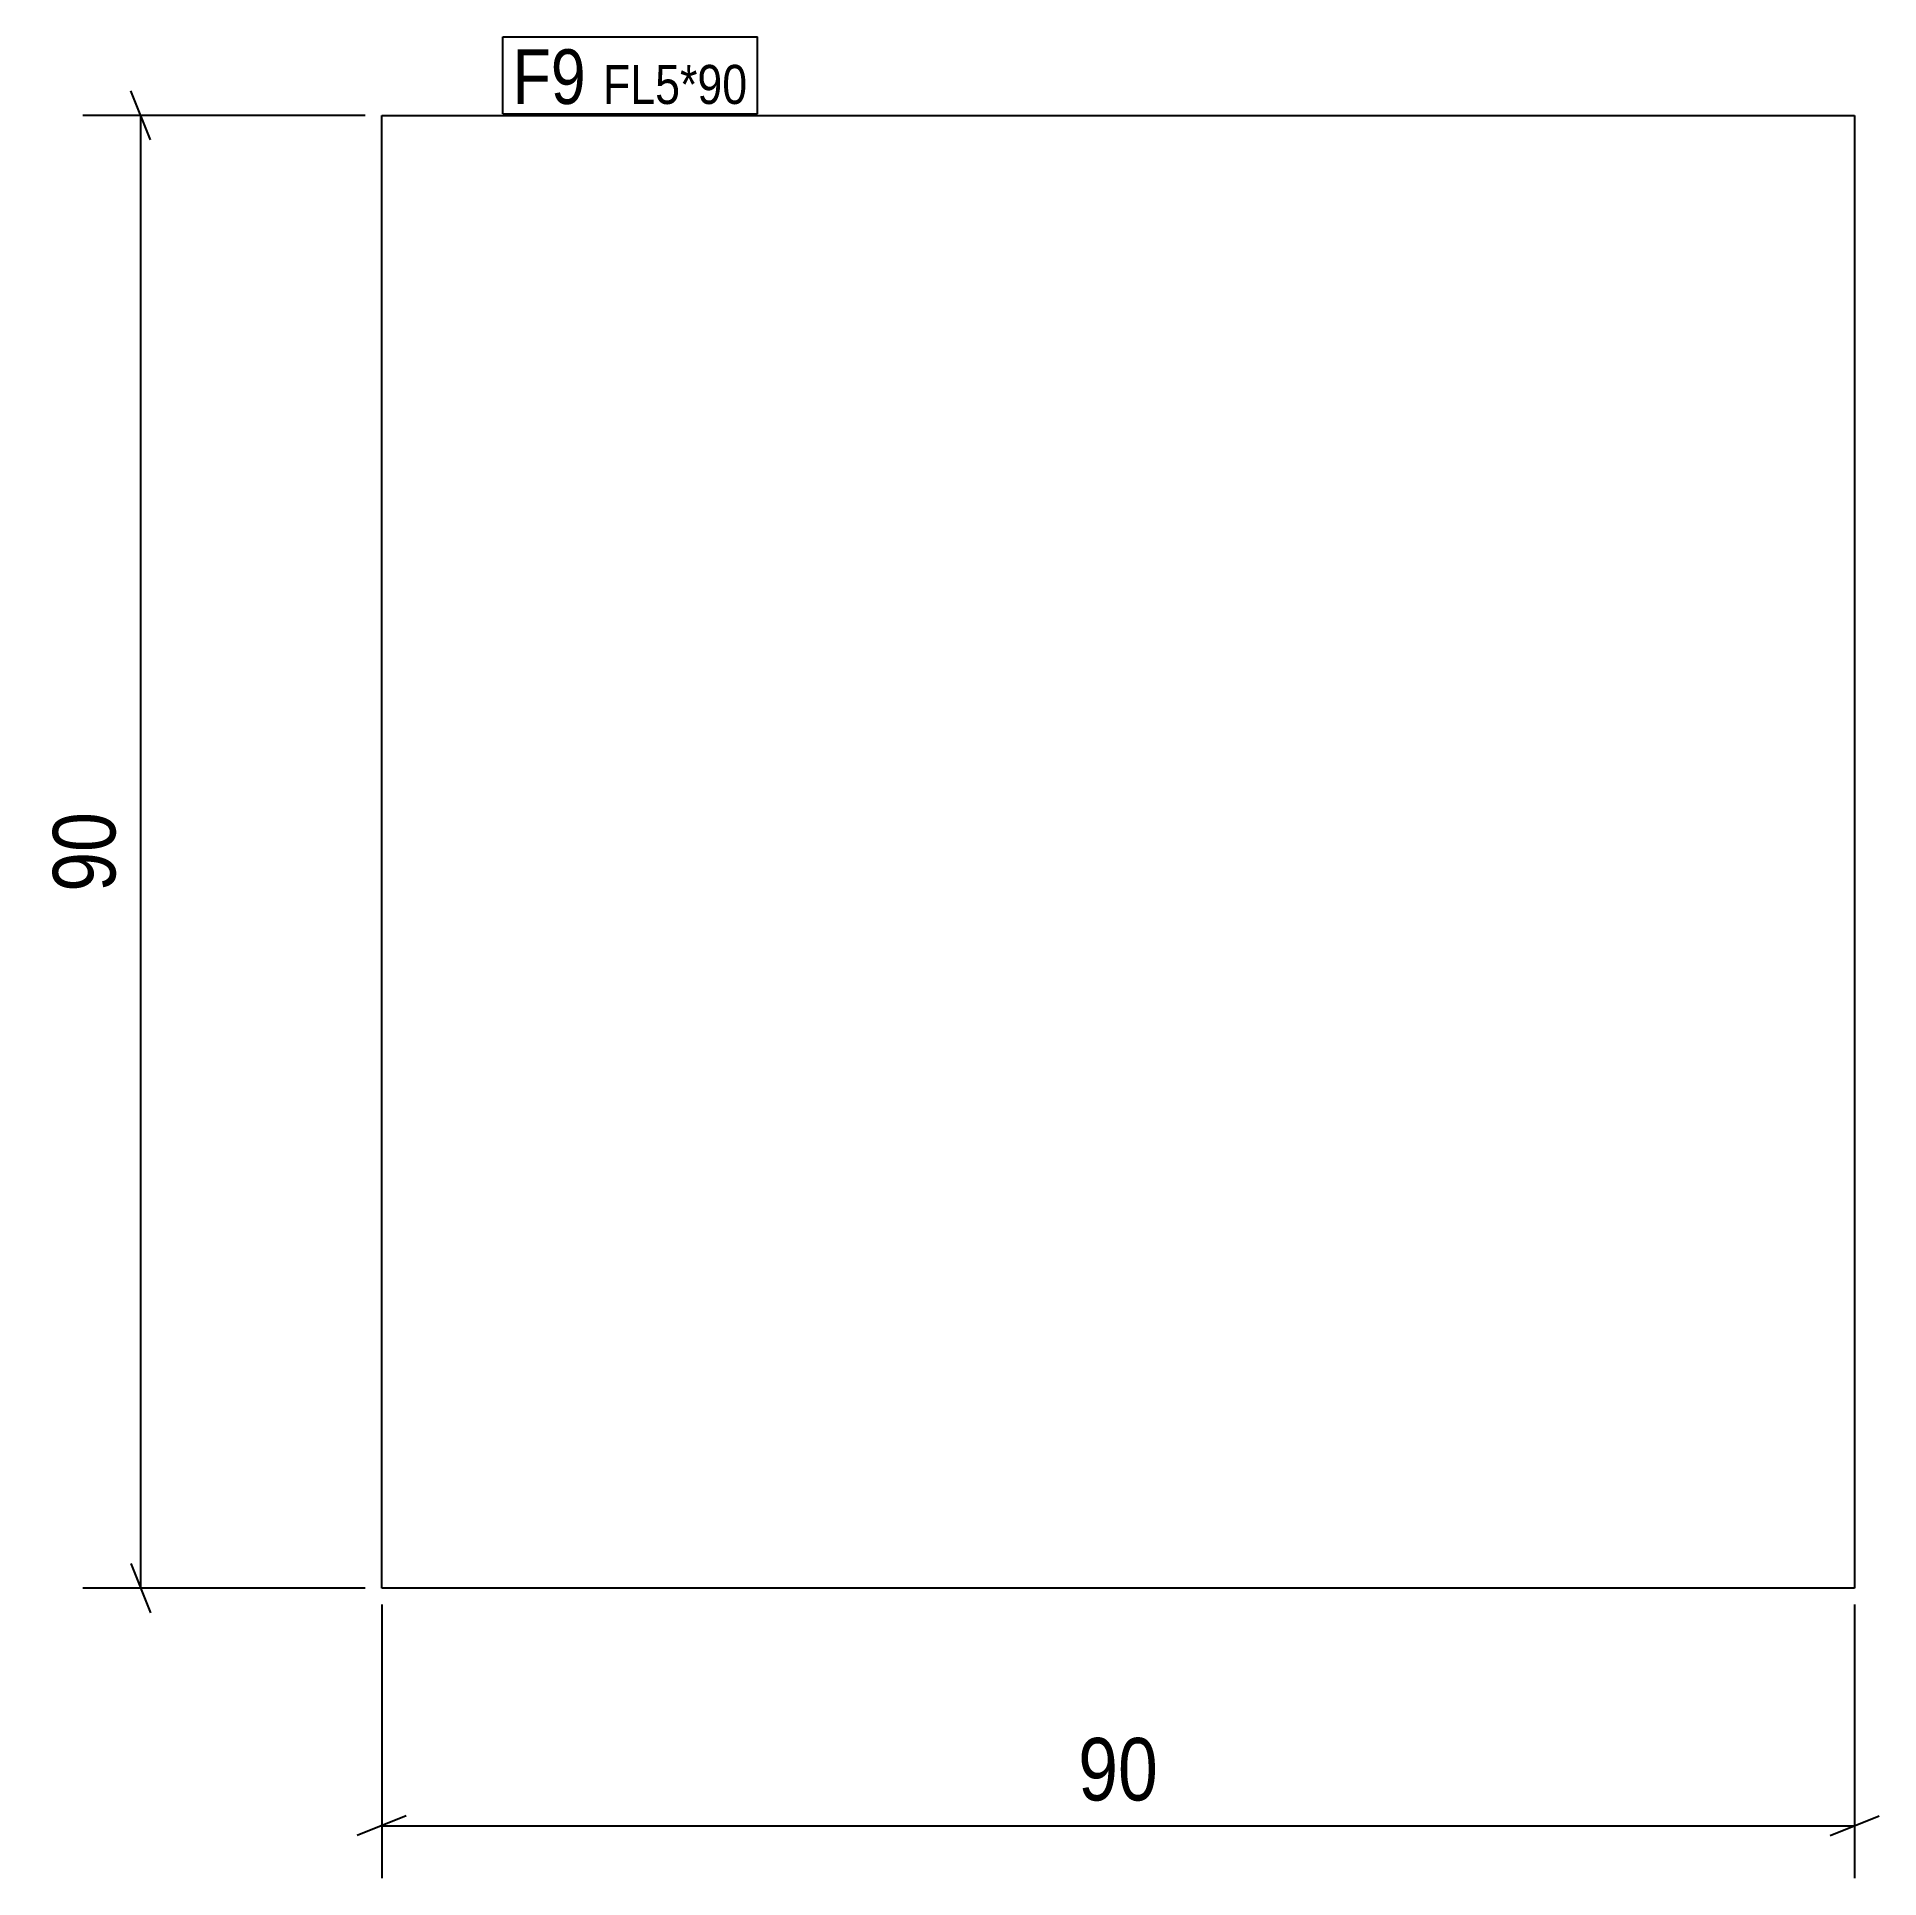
# Model space of a CAD drawing. Header units: millimetres. Extents: x 2 to 115, y 3 to 116.
import ezdxf

# ---------------------------------------------------------------- set-up
doc = ezdxf.new("R2010")
doc.units = ezdxf.units.MM
for name, color, linetype in [('MÅLSÆTNING', 7, 'Continuous'), ('STÅL', 7, 'Continuous'), ('TEKST', 7, 'Continuous')]:
    doc.layers.add(name, color=color, linetype=linetype)
doc.styles.add('Arial Narrow', font='ARIALN.TTF', dxfattribs={"height": 0.2})

msp = doc.modelspace()

# ---------------------------------------------------------------- linework, layer by layer
at = {"layer": 'MÅLSÆTNING', "color": 7, "linetype": 'Continuous'}
for p, q in [((9.15, 109.22), (7.95, 112.22)), ((22.27, 110.72), (5, 110.72)), ((8.55, 20.72), (8.55, 110.72)), ((7.95, 22.22), (9.15, 19.22)), ((22.27, 20.72), (5, 20.72)), ((23.27, 19.72), (23.27, 3)), ((113.27, 19.72), (113.27, 3)), ((24.77, 6.8), (21.77, 5.6)), ((111.77, 5.6), (114.77, 6.8)), ((23.27, 6.2), (113.27, 6.2))]:
    msp.add_line(p, q, dxfattribs=at)
at = {"layer": 'STÅL', "color": 2, "linetype": 'Continuous'}
for p, q in [((23.27, 20.72), (23.27, 110.72)), ((23.27, 110.72), (113.27, 110.72)), ((113.27, 110.72), (113.27, 20.72)), ((113.27, 20.72), (23.27, 20.72))]:
    msp.add_line(p, q, dxfattribs=at)
at = {"layer": 'TEKST', "color": 7, "linetype": 'Continuous'}
for p, q in [((30.67, 115.52), (46.23, 115.52)), ((30.67, 110.82), (30.67, 115.52)), ((46.23, 110.82), (46.23, 115.52)), ((30.67, 110.82), (46.23, 110.82))]:
    msp.add_line(p, q, dxfattribs=at)

# ---------------------------------------------------------------- wipeouts: each hides what was drawn before it
at = {"color": 0}
for points, layer in [([(7.8, 68.96), (2.2, 68.96), (2.2, 62.48), (7.8, 62.48)], 'MÅLSÆTNING'), ([(71.51, 6.95), (71.51, 12.55), (65.03, 12.55), (65.03, 6.95)], 'MÅLSÆTNING'), ([(35.74, 111.42), (35.74, 114.92), (31.27, 114.92), (31.27, 111.42)], 'TEKST'), ([(45.63, 111.42), (45.63, 113.92), (36.79, 113.92), (36.79, 111.42)], 'TEKST')]:
    msp.add_wipeout(points, dxfattribs=at).dxf.layer = layer

# ---------------------------------------------------------------- next in the draw order: texts
at = {"layer": 'MÅLSÆTNING', "color": 3, "style": 'Arial Narrow'}
msp.add_text('90', height=3.818, rotation=90.0002, dxfattribs=at).set_placement((7, 63.28))
msp.add_text('90', height=3.818, dxfattribs=at).set_placement((65.83, 7.75))

# ---------------------------------------------------------------- next in the draw order: wipeouts: each hides what was drawn before it
at = {"color": 0}
for points in [[(35.74, 111.42), (35.74, 114.92), (31.27, 114.92), (31.27, 111.42)], [(45.63, 111.42), (45.63, 113.92), (36.79, 113.92), (36.79, 111.42)]]:
    msp.add_wipeout(points, dxfattribs=at).dxf.layer = 'TEKST'

# ---------------------------------------------------------------- next in the draw order: texts
at = {"layer": 'TEKST', "color": 3, "style": 'Arial Narrow'}
for s, height, p in [('F9', 3.34, (31.27, 111.42)), ('FL5*90', 2.386, (36.79, 111.42))]:
    msp.add_text(s, height=height, dxfattribs=at).set_placement(p)

doc.saveas('drawing.dxf')
